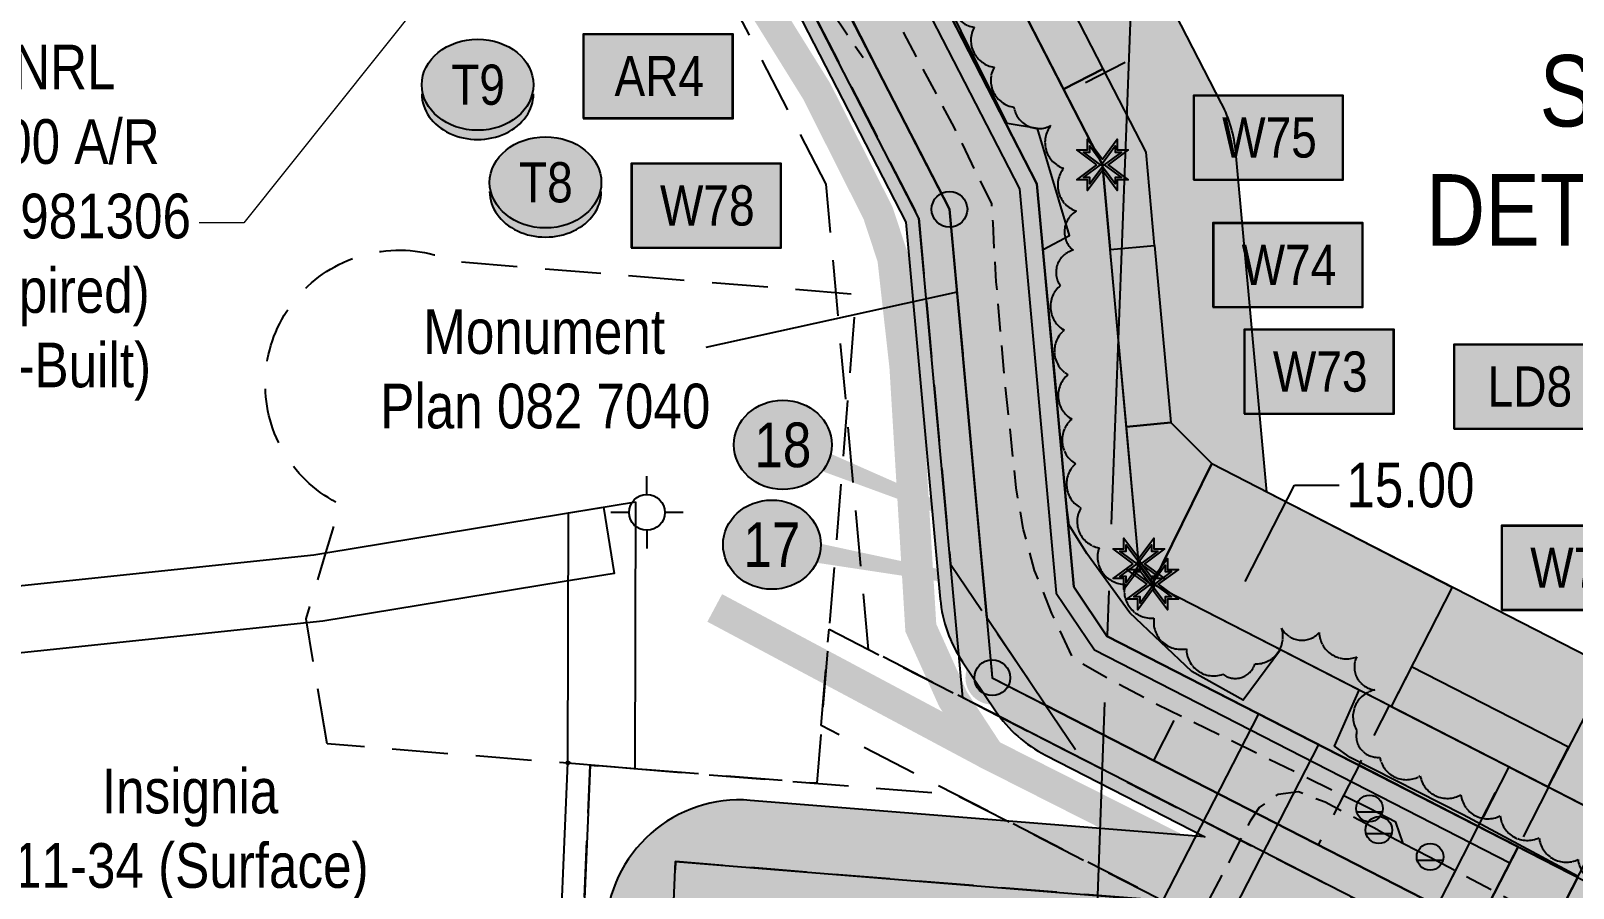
# Model space of a CAD drawing. Extents: x 333858 to 342713, y 6154085 to 6163590.
# Drawn here: x 334690.9 to 335036.1, y 6158433 to 6158624.8 of the extents above; entities that cross this region are included whole.
import ezdxf
from ezdxf.enums import TextEntityAlignment as Align

# ---------------------------------------------------------------- set-up
doc = ezdxf.new("R2010")
doc.units = 0
doc.header["$LTSCALE"] = 5
doc.header["$PDSIZE"] = 0.5
for name, pattern in [('0', [1, 1, 0]), ('foc-ACCESSROAD', [3.75, 2.5, -1.25]), ('foc-MONUMENT-BDYS', [6, 4, -2]), ('foc-QUARTERLINE', [33, 25, -3, 2, -3]), ('UG_PIPE', [1.875, 1.25, -0.625])]:
    doc.linetypes.add(name, pattern=pattern)
doc.layers.get('Defpoints').update_dxf_attribs({"color": 9})
doc.layers.add('AS-PIPE-AG', color=7, linetype='Continuous', true_color=0x7d00fa)
doc.layers.add('P-TEMP-BLUE-H', color=7, linetype='Continuous', true_color=0x99e6ff)
for name, color, linetype in [('AS-PIPE-UG', 44, 'UG_PIPE'), ('AS-ROADS', 254, 'Continuous'), ('AS-SYMBOL', 7, 'Continuous'), ('C-AR', 13, 'foc-ACCESSROAD'), ('C-WS', 13, 'foc-ACCESSROAD'), ('DETAIL-T', 7, 'Continuous'), ('F-AR', 190, 'foc-ACCESSROAD'), ('F-RW', 190, 'Continuous'), ('F-WS', 190, 'foc-ACCESSROAD'), ('F-WS-S', 8, 'Continuous'), ('L-BD', 7, 'Continuous'), ('L-BD1', 253, 'Continuous'), ('L-MON', 1, 'Continuous'), ('L-MON-PLAN', 7, 'foc-MONUMENT-BDYS'), ('L-MON-T', 1, 'Continuous'), ('L-QSEC', 8, 'foc-QUARTERLINE'), ('P-BUFFER-H 30m', 51, 'Continuous'), ('P-CROSSINGS', 250, 'Continuous'), ('P-ELEVATION', 7, 'Continuous'), ('P-PROPOSED', 10, 'Continuous'), ('P-PROPOSED-H', 21, 'Continuous'), ('P-TEMP-BLOCKS', 250, 'Continuous'), ('P-TEMP-BLUE', 146, 'Continuous'), ('P-TXT', 4, 'Continuous'), ('P-WORKAREA', 113, 'Continuous'), ('P-WORKAREA-H', 111, 'Continuous'), ('T-BUSH', 110, '0')]:
    doc.layers.add(name, color=color, linetype=linetype)
doc.layers.add('C-AR-T', color=13, linetype='Continuous', lineweight=9)
doc.layers.add('P-EXISTINGCUT', color=125, linetype='Continuous', plot=False)
doc.layers.add('P-EXISTINGDISPO', color=175, linetype='Continuous', plot=False)
doc.styles.add('80', font='ARIALN.TTF', dxfattribs={"height": 10})
doc.styles.add('80CG', font='ARIALN.TTF', dxfattribs={"height": 10})
doc.styles.add('80L', font='ARIALN.TTF', dxfattribs={"height": 10})
doc.dimstyles.new('Compass 5 000', dxfattribs={"dimscale": 5, "dimtxt": 9, "dimasz": 2, "dimexe": 0.2, "dimexo": 0.0625, "dimgap": 0.5, "dimtad": 0, "dimtih": 1, "dimtoh": 1, "dimzin": 0, "dimdsep": 46, "dimtxsty": '80CG', "dimcen": 0.1, "dimse1": 1, "dimse2": 1, "dimclrd": 256, "dimclrt": 256, "dimaunit": 1, "dimadec": 4, "dimazin": 0, "dimtfac": 0.06, "dimtofl": 0, "dimtmove": 0, "dimatfit": 1, "dimfxl": 0.2, "dimtolj": 1, "dimtzin": 0, "dimlwd": -1, "dimarcsym": 0})

# ---------------------------------------------------------------- blocks, each defined once
blk = doc.blocks.new('RISER')
h = blk.add_hatch(color=255)
h.dxf.hatch_style = 1
edge = h.paths.add_edge_path()
edge.add_arc((0, 0), 0.7, 0, 360)
blk.add_hatch(color=13).paths.add_polyline_path([(0.581, -0.15), (-0.581, -0.15, 0.774597)])
at = {"color": 13}
blk.add_line((-0.581, -0.15), (0.581, -0.15), dxfattribs=at)
blk.add_circle((0, 0), 0.6, dxfattribs=at)
blk = doc.blocks.new('fdia')
at = {"color": 255, "const_width": 1}
blk.add_lwpolyline([(-0.5, 0, 1), (0.5, 0, 1)], format="xyb", close=True, dxfattribs=at)
blk = doc.blocks.new('Fdiaa')
blk.add_blockref('fdia', (0, 0))
blk = doc.blocks.new('fdib')
at = {"color": 1, "const_width": 1.6}
blk.add_lwpolyline([(-0.4, 0, 1), (0.4, 0, 1)], format="xyb", close=True, dxfattribs=at)
at = {"color": 1}
blk.add_circle((0, 0), 0.8, dxfattribs=at)
blk = doc.blocks.new('Fdibb')
blk.add_blockref('fdib', (0, 0))
blk = doc.blocks.new('fdicc')
for name in ['Fdibb', 'Fdiaa']:
    blk.add_blockref(name, (0, 0))
blk = doc.blocks.new('FDI')
blk.add_blockref('fdicc', (0, 0))
blk = doc.blocks.new('*D460')
at = {"layer": 'C-AR-T', "transparency": 16777216}
for p, q in [((334822.1, 6158686.58), (334828.34, 6158694.39)), ((334800.28, 6158659.22), (334738.59, 6158581.9)), ((334738.59, 6158581.9), (334728.59, 6158581.9))]:
    blk.add_line(p, q, dxfattribs=at)
for points in [[(334820.8, 6158687.62), (334823.41, 6158685.54), (334815.87, 6158678.76)], [(334798.97, 6158660.26), (334801.58, 6158658.18), (334806.51, 6158667.04)]]:
    blk.add_solid(points, dxfattribs=at)
at = {"layer": 'Defpoints', "color": 0, "transparency": 16777216}
for p in [(334815.87, 6158678.76), (334820.56, 6158675.01), (334811.21, 6158663.29)]:
    blk.add_point(p, dxfattribs=at)
at = {"layer": 'C-AR-T', "transparency": 16777216, "insert": (334694.28, 6158581.9), "char_height": 10, "attachment_point": 5, "style": '80CG'}
blk.add_mtext('\\A1;CNRL\\P20.00 A/R\\PLOC 981306\\P(Expired)\\P(As-Built)', dxfattribs=at)
blk = doc.blocks.new('Gabd')
for p, q in [((0, 0.808), (0, 1.616)), ((-0.808, 0), (-1.616, 0)), ((1.616, 0), (0.808, 0)), ((0, -0.808), (0, -1.616))]:
    blk.add_line(p, q)
blk.add_circle((0, 0), 0.8)
blk = doc.blocks.new('Temp_Area3')
h = blk.add_hatch(color=111)
h.dxf.hatch_style = 1
h.paths.add_polyline_path([(-16.83, -9.44), (16.33, -9.44), (16.33, 9.05), (-16.83, 9.05)])
at = {"color": 250}
for points in [[(-17.03, -9.64), (16.53, -9.64), (16.53, 9.25), (-17.03, 9.25)], [(-16.93, -9.54), (16.43, -9.54), (16.43, 9.15), (-16.93, 9.15)]]:
    blk.add_lwpolyline(points, close=True, dxfattribs=at)
at = {"color": 250, "style": '80L'}
blk.add_attdef('TEMPORARY', text='', height=9, dxfattribs=at).set_placement((0, -0.15), align=Align.MIDDLE_CENTER)
blk = doc.blocks.new('Temp_Area5')
at = {"true_color": 0x99e6ff}
h = blk.add_hatch(color=141, dxfattribs=at)
h.dxf.hatch_style = 1
h.paths.add_polyline_path([(-16.83, -9.44), (16.33, -9.44), (16.33, 9.05), (-16.83, 9.05)])
at = {"color": 250}
for points in [[(-17.03, -9.64), (16.53, -9.64), (16.53, 9.25), (-17.03, 9.25)], [(-16.93, -9.54), (16.43, -9.54), (16.43, 9.15), (-16.93, 9.15)]]:
    blk.add_lwpolyline(points, close=True, dxfattribs=at)
at = {"color": 250, "style": '80L'}
blk.add_attdef('TEMPORARY', text='', height=9, dxfattribs=at).set_placement((0, -0.15), align=Align.MIDDLE_CENTER)
blk = doc.blocks.new('TEMP')
h = blk.add_hatch(color=255)
h.dxf.hatch_style = 1
h.paths.add_polyline_path([(0, 0.251), (-0.666, 1.152), (-0.666, 0.666), (-1.152, 0.666), (-0.251, 0), (-1.152, -0.666), (-0.666, -0.666), (-0.666, -1.152), (0, -0.251), (0.666, -1.152), (0.666, -0.666), (1.152, -0.666), (0.251, 0), (1.152, 0.666), (0.666, 0.666), (0.666, 1.152)])
h.paths.add_polyline_path([(0.566, 0.849), (0.566, 0.566), (0.849, 0.566), (0.083, 0), (0.849, -0.566), (0.566, -0.566), (0.566, -0.849), (0, -0.083), (-0.566, -0.849), (-0.566, -0.566), (-0.849, -0.566), (-0.083, 0), (-0.849, 0.566), (-0.566, 0.566), (-0.566, 0.849), (0, 0.083)], flags=16)
h = blk.add_hatch(color=1)
h.dxf.hatch_style = 1
h.paths.add_polyline_path([(0, 0.083), (-0.566, 0.849), (-0.566, 0.566), (-0.849, 0.566), (-0.083, 0), (-0.849, -0.566), (-0.566, -0.566), (-0.566, -0.849), (0, -0.083), (0.566, -0.849), (0.566, -0.566), (0.849, -0.566), (0.083, 0), (0.849, 0.566), (0.566, 0.566), (0.566, 0.849)])
at = {"color": 1}
for p, q in [((-0.083, 0), (0.083, 0)), ((0, 0.083), (0, -0.083))]:
    blk.add_line(p, q, dxfattribs=at)
at = {"color": 255, "flags": 128}
blk.add_lwpolyline([(-0.251, 0), (-1.152, 0.666), (-0.666, 0.666), (-0.666, 1.152), (0, 0.251), (0.666, 1.152), (0.666, 0.666), (1.152, 0.666), (0.251, 0), (1.152, -0.666), (0.666, -0.666), (0.666, -1.152), (0, -0.251), (-0.666, -1.152), (-0.666, -0.666), (-1.152, -0.666)], close=True, dxfattribs=at)
at = {"color": 1, "flags": 128}
blk.add_lwpolyline([(-0.083, 0), (-0.849, 0.566), (-0.566, 0.566), (-0.566, 0.849), (0, 0.083), (0.566, 0.849), (0.566, 0.566), (0.849, 0.566), (0.083, 0), (0.849, -0.566), (0.566, -0.566), (0.566, -0.849), (0, -0.083), (-0.566, -0.849), (-0.566, -0.566), (-0.849, -0.566)], close=True, dxfattribs=at)
blk = doc.blocks.new('Well_proximity')
h = blk.add_hatch(color=191)
h.dxf.hatch_style = 1
edge = h.paths.add_edge_path()
edge.add_ellipse((0, 0), major_axis=(-12.5, 0), ratio=0.816297, start_angle=0, end_angle=360)
h = blk.add_hatch(color=250)
h.dxf.hatch_style = 1
edge = h.paths.add_edge_path()
edge.add_ellipse((0, -2.05), major_axis=(-12.5, 0), ratio=0.816297, start_angle=0, end_angle=180)
edge.add_line((12.5, -2.05), (12.5, 0))
edge.add_ellipse((0, 0), major_axis=(-12.5, 0), ratio=0.816297, start_angle=0, end_angle=180, ccw=False)
edge.add_line((-12.5, 0), (-12.5, -2.05))
at = {"color": 250}
blk.add_ellipse((0, 0), major_axis=(-12.5, 0), ratio=0.816297, dxfattribs=at)
blk.add_ellipse((0, -2.05), major_axis=(-12.5, 0), ratio=0.816297, start_param=0, end_param=3.141593, dxfattribs=at)
at = {"color": 250, "style": '80L'}
blk.add_attdef('CROSSING', text='', height=9, dxfattribs=at).set_placement((0.09, 0.02), align=Align.MIDDLE_CENTER)
blk = doc.blocks.new('*U615')
at = {"layer": 'P-ELEVATION'}
h = blk.add_hatch(color=111, dxfattribs=at)
h.dxf.hatch_style = 1
edge = h.paths.add_edge_path()
edge.add_ellipse((0, 0), major_axis=(-10.94, 0), ratio=0.913794, start_angle=0, end_angle=360)
at = {"layer": 'P-ELEVATION', "color": 7, "flags": 128}
blk.add_lwpolyline([(0, 0, 5, 0, 0), (-29.09, -39.55, 0, 0, 0)], format="xyseb", dxfattribs=at)
at = {"layer": 'P-ELEVATION', "color": 7}
blk.add_ellipse((0, 0), major_axis=(-10.94, 0), ratio=0.913794, dxfattribs=at)
at = {"layer": 'P-ELEVATION', "style": '80'}
blk.add_attdef('BEND', text='', height=10, dxfattribs=at).set_placement((0, 0), align=Align.MIDDLE_CENTER)
blk = doc.blocks.new('*U616')
at = {"layer": 'P-ELEVATION'}
h = blk.add_hatch(color=111, dxfattribs=at)
h.dxf.hatch_style = 1
edge = h.paths.add_edge_path()
edge.add_ellipse((0, 0), major_axis=(-10.94, 0), ratio=0.913794, start_angle=0, end_angle=360)
at = {"layer": 'P-ELEVATION', "color": 7, "flags": 128}
blk.add_lwpolyline([(0, 0, 5, 0, 0), (80.09, -14.66, 0, 0, 0)], format="xyseb", dxfattribs=at)
at = {"layer": 'P-ELEVATION', "color": 7}
blk.add_ellipse((0, 0), major_axis=(-10.94, 0), ratio=0.913794, dxfattribs=at)
at = {"layer": 'P-ELEVATION', "style": '80'}
blk.add_attdef('BEND', text='', height=10, dxfattribs=at).set_placement((0, 0), align=Align.MIDDLE_CENTER)
blk = doc.blocks.new('*D654')
at = {"layer": 'Defpoints', "color": 0, "transparency": 16777216}
for p in [(334958.14, 6158492.7), (334963.45, 6158489.98), (334956.61, 6158476.64)]:
    blk.add_point(p, dxfattribs=at)
at = {"layer": 'P-TXT', "transparency": 16777216}
for p, q in [((334962.7, 6158501.6), (334973.74, 6158523.14)), ((334973.74, 6158523.14), (334983.74, 6158523.14)), ((334946.74, 6158470.46), (334942.18, 6158461.56))]:
    blk.add_line(p, q, dxfattribs=at)
for points in [[(334961.22, 6158502.36), (334964.18, 6158500.84), (334958.14, 6158492.7)], [(334945.26, 6158471.22), (334948.22, 6158469.7), (334951.3, 6158479.36)]]:
    blk.add_solid(points, dxfattribs=at)
at = {"layer": 'P-TXT', "transparency": 16777216, "insert": (334999.68, 6158523.14), "char_height": 10, "attachment_point": 5, "style": '80CG'}
blk.add_mtext('\\A1;15.00', dxfattribs=at)
blk = doc.blocks.new('*U660')
at = {"layer": 'P-ELEVATION'}
h = blk.add_hatch(color=111, dxfattribs=at)
h.dxf.hatch_style = 1
edge = h.paths.add_edge_path()
edge.add_ellipse((0, 0), major_axis=(-10.94, 0), ratio=0.913794, start_angle=0, end_angle=360)
at = {"layer": 'P-ELEVATION', "color": 7, "flags": 128}
blk.add_lwpolyline([(0, 0, 5, 0, 0), (72.4, -29.21, 0, 0, 0)], format="xyseb", dxfattribs=at)
at = {"layer": 'P-ELEVATION', "color": 7}
blk.add_ellipse((0, 0), major_axis=(-10.94, 0), ratio=0.913794, dxfattribs=at)
at = {"layer": 'P-ELEVATION', "style": '80'}
blk.add_attdef('BEND', text='', height=10, dxfattribs=at).set_placement((0, 0), align=Align.MIDDLE_CENTER)

msp = doc.modelspace()

# ---------------------------------------------------------------- hatches: boundary and pattern name
at = {"layer": 'P-BUFFER-H 30m'}
h = msp.add_hatch(color=256, dxfattribs=at)
h.dxf.hatch_style = 1
edge = h.paths.add_edge_path()
edge.add_line((336291.873, 6156152.182), (336306.68, 6156157.701))
edge.add_line((336306.68, 6156157.701), (336312.94, 6156154.84))
edge.add_line((336312.94, 6156154.84), (336246.035, 6156006.766))
edge.add_arc((336273.369, 6155994.416), 29.994, 155.685, 245.685)
edge.add_line((336261.018, 6155967.083), (336288.352, 6155954.733))
edge.add_arc((336300.702, 6155982.066), 29.994, 245.685, 335.685)
edge.add_line((336328.036, 6155969.716), (336413.465, 6156158.79))
edge.add_arc((336386.132, 6156171.14), 29.994, 335.685, 425.6898)
edge.add_line((336398.48, 6156198.474), (336345.071, 6156222.601))
edge.add_line((336345.071, 6156222.601), (336320.894, 6156233.648))
edge.add_arc((336308.428, 6156206.367), 29.994, 65.4422, 110.4422)
edge.add_line((336297.953, 6156234.472), (336283.147, 6156228.954))
edge.add_line((336283.147, 6156228.954), (336214.406, 6156260.367))
edge.add_line((336214.406, 6156260.367), (335872.986, 6156443.947))
edge.add_line((335872.986, 6156443.947), (335776.973, 6156503.67))
edge.add_line((335776.973, 6156503.67), (335780.014, 6156582.024))
edge.add_arc((335750.042, 6156583.187), 29.994, 357.77797, 447.77523)
edge.add_line((335751.206, 6156613.158), (335235.017, 6156633.212))
edge.add_line((335235.017, 6156633.212), (334978.169, 6156712.11))
edge.add_line((334978.169, 6156712.11), (334981.407, 6157411.067))
edge.add_arc((334951.413, 6157411.206), 29.994, 359.73464, 426.86087)
edge.add_line((334963.199, 6157438.787), (334837.024, 6157492.708))
edge.add_line((334837.024, 6157492.708), (334842.768, 6157615.147))
edge.add_arc((334812.807, 6157616.553), 29.994, 357.31424, 357.50229)
edge.add_line((334842.772, 6157615.246), (334849.787, 6157776.056))
edge.add_line((334849.787, 6157776.056), (334861.509, 6157786.8))
edge.add_arc((334841.243, 6157808.912), 29.994, 312.5064, 357.5064)
edge.add_line((334871.208, 6157807.607), (334872.43, 6157835.67))
edge.add_arc((334842.465, 6157836.975), 29.994, 357.5064, 363.03)
edge.add_line((334872.417, 6157838.561), (334871.004, 6157865.26))
edge.add_line((334871.004, 6157865.26), (334892.497, 6158374.126))
edge.add_line((334892.497, 6158374.126), (334966.567, 6158368.178))
edge.add_line((334966.567, 6158368.178), (334995.163, 6158353.524))
edge.add_arc((335008.841, 6158380.218), 29.994, 242.86835, 332.86835)
edge.add_line((335035.535, 6158366.54), (335070.643, 6158435.053))
edge.add_arc((335043.949, 6158448.732), 29.994, 332.86835, 422.86835)
edge.add_line((335057.628, 6158475.425), (334967.552, 6158521.582))
edge.add_line((334967.552, 6158521.582), (334960.608, 6158597.583))
edge.add_arc((334930.738, 6158594.854), 29.994, 5.2202, 27.20658)
edge.add_line((334957.414, 6158608.568), (334918.783, 6158683.715))
edge.add_arc((334892.107, 6158670.001), 29.994, 27.20658, 40.9694)
edge.add_line((334914.755, 6158689.667), (334637.352, 6159009.127))
edge.add_line((334637.352, 6159009.127), (334579.079, 6159083.75))
edge.add_line((334579.079, 6159083.75), (334522.094, 6159160.439))
edge.add_line((334522.094, 6159160.439), (334509.043, 6159563.312))
edge.add_arc((334479.065, 6159562.341), 29.994, 1.85535, 14.52271)
edge.add_line((334508.101, 6159569.862), (334488.344, 6159646.132))
edge.add_arc((334459.308, 6159638.61), 29.994, 14.52271, 38.40527)
edge.add_line((334482.813, 6159657.243), (334389.867, 6159774.489))
edge.add_line((334389.867, 6159774.489), (334394.935, 6159818.349))
edge.add_arc((334365.139, 6159821.791), 29.994, 353.4089, 398.40799)
edge.add_line((334388.643, 6159840.426), (334335.707, 6159907.195))
edge.add_arc((334312.203, 6159888.561), 29.994, 38.40799, 128.40799)
edge.add_line((334293.569, 6159912.065), (334281.817, 6159902.748))
edge.add_arc((334300.452, 6159879.244), 29.994, 128.40799, 218.40799)
edge.add_line((334276.948, 6159860.61), (334318.307, 6159808.443))
edge.add_line((334318.307, 6159808.443), (334313.239, 6159764.585))
edge.add_arc((334343.035, 6159761.142), 29.994, 173.4089, 218.40527)
edge.add_line((334319.53, 6159742.509), (334418.141, 6159618.117))
edge.add_line((334418.141, 6159618.117), (334434.259, 6159555.893))
edge.add_line((334434.259, 6159555.893), (334447.604, 6159143.939))
edge.add_arc((334477.582, 6159144.91), 29.994, 181.85535, 216.61423)
edge.add_line((334453.507, 6159127.021), (334519.212, 6159038.595))
edge.add_arc((334543.287, 6159056.484), 29.994, 216.61423, 217.9861)
edge.add_line((334519.647, 6159038.023), (334578.972, 6158962.053))
edge.add_arc((334602.612, 6158980.513), 29.994, 217.9861, 220.96708)
edge.add_line((334579.964, 6158960.848), (334854.609, 6158644.539))
edge.add_line((334854.609, 6158644.539), (334886.729, 6158582.057))
edge.add_line((334886.729, 6158582.057), (334894.441, 6158497.653))
edge.add_arc((334924.31, 6158500.382), 29.994, 185.2202, 213.93434)
edge.add_line((334899.425, 6158483.638), (334906.814, 6158472.655))
edge.add_arc((334931.7, 6158489.399), 29.994, 213.93434, 242.86835)
edge.add_line((334918.021, 6158462.706), (334953.667, 6158444.44))
edge.add_line((334953.667, 6158444.44), (334851.919, 6158452.611))
edge.add_arc((334849.518, 6158422.713), 29.994, 85.40904, 177.5814)
edge.add_line((334819.55, 6158423.979), (334795.995, 6157866.286))
edge.add_arc((334825.962, 6157865.02), 29.994, 177.5814, 183.03)
edge.add_line((334796.01, 6157863.435), (334797.422, 6157836.764))
edge.add_line((334797.422, 6157836.764), (334796.797, 6157822.424))
edge.add_line((334796.797, 6157822.424), (334790.302, 6157816.471))
edge.add_arc((334810.568, 6157794.359), 29.994, 132.5064, 177.49817)
edge.add_line((334780.602, 6157795.669), (334772.855, 6157618.363))
edge.add_line((334772.855, 6157618.363), (334766.517, 6157483.238))
edge.add_arc((334796.478, 6157481.833), 29.994, 177.31424, 212.07805)
edge.add_line((334771.063, 6157465.903), (334784.149, 6157445.025))
edge.add_arc((334809.564, 6157460.954), 29.994, 212.07805, 246.84186)
edge.add_line((334797.768, 6157433.377), (334832.647, 6157418.458))
edge.add_line((334832.647, 6157418.458), (334906.309, 6157386.987))
edge.add_line((334906.309, 6157386.987), (334903.03, 6156679.051))
edge.add_arc((334933.024, 6156678.912), 29.994, 179.73464, 252.92405)
edge.add_line((334924.217, 6156650.24), (335218.603, 6156559.81))
edge.add_arc((335227.411, 6156588.482), 29.994, 252.92405, 267.77523)
edge.add_line((335226.246, 6156558.511), (335703.34, 6156539.976))
edge.add_line((335703.34, 6156539.976), (335701.031, 6156480.444))
edge.add_arc((335731.002, 6156479.281), 29.994, 177.77797, 238.11546)
edge.add_line((335715.159, 6156453.813), (335834.548, 6156379.545))
edge.add_arc((335850.391, 6156405.013), 29.994, 238.11546, 241.73337)
edge.add_line((335836.187, 6156378.596), (336180.178, 6156193.634))
edge.add_arc((336194.383, 6156220.051), 29.994, 241.73337, 245.44053)
edge.add_line((336181.916, 6156192.77), (336250.709, 6156161.333))
edge.add_line((336250.709, 6156161.333), (336268.931, 6156153.006))
edge.add_arc((336281.397, 6156180.287), 29.994, 245.44053, 290.4422)
at = {"layer": 'P-PROPOSED-H'}
h = msp.add_hatch(color=256, dxfattribs=at)
h.dxf.hatch_style = 1
h.paths.add_polyline_path([(336281.397, 6156180.287), (336307.845, 6156190.145), (336326.46, 6156181.639), (336352.622, 6156169.821), (336273.369, 6155994.416), (336300.702, 6155982.066), (336386.132, 6156171.14), (336332.664, 6156195.293), (336308.428, 6156206.367), (336281.981, 6156196.509), (336201.056, 6156233.49), (335857.948, 6156417.978), (335746.326, 6156487.411), (335750.042, 6156583.187), (335229.946, 6156603.392), (334948.073, 6156689.978), (334951.413, 6157411.206), (334816.374, 6157468.914), (334806.612, 6157484.49), (334812.807, 6157616.553), (334820.363, 6157789.774), (334841.243, 6157808.912), (334842.465, 6157836.975), (334840.976, 6157865.1), (334863.844, 6158406.517), (334974.925, 6158397.597), (335008.841, 6158380.218), (335043.949, 6158448.732), (334941.983, 6158500.982), (334938.896, 6158505.569), (334930.738, 6158594.854), (334892.107, 6158670.001), (334614.192, 6158990.051), (334555.218, 6159065.573), (334492.419, 6159150.085), (334479.065, 6159562.341), (334459.308, 6159638.61), (334358.646, 6159765.591), (334365.139, 6159821.791), (334312.203, 6159888.561), (334300.452, 6159879.244), (334349.528, 6159817.342), (334343.035, 6159761.142), (334445.586, 6159631.779), (334464.13, 6159560.192), (334477.582, 6159144.91), (334543.287, 6159056.484), (334602.612, 6158980.513), (334879.63, 6158661.471), (334916.069, 6158590.589), (334924.31, 6158500.382), (334931.7, 6158489.399), (335023.763, 6158442.224), (335002.334, 6158400.404), (334979.105, 6158412.307), (334849.518, 6158422.713), (334825.962, 6157865.02), (334827.45, 6157836.905), (334826.222, 6157808.707), (334810.568, 6157794.359), (334802.819, 6157617.006), (334796.478, 6157481.833), (334809.564, 6157460.954), (334844.443, 6157446.035), (334936.395, 6157406.75), (334933.024, 6156678.912), (335227.411, 6156588.482), (335734.475, 6156568.783), (335731.002, 6156479.281), (335850.391, 6156405.013), (336194.383, 6156220.051), (336263.176, 6156188.614)])
at = {"layer": 'P-TEMP-BLUE-H'}
h = msp.add_hatch(color=256, dxfattribs=at)
h.dxf.hatch_style = 1
h.paths.add_polyline_path([(334909.865, 6158657.325), (334900.974, 6158652.754), (334922.04, 6158611.774), (334930.932, 6158616.345)])
h = msp.add_hatch(color=256, dxfattribs=at)
h.dxf.hatch_style = 1
h.paths.add_polyline_path([(334932.469, 6158575.908), (334942.426, 6158576.818), (334940.518, 6158597.698), (334930.932, 6158616.345), (334922.04, 6158611.774), (334930.738, 6158594.854)])
h = msp.add_hatch(color=256, dxfattribs=at)
h.dxf.hatch_style = 1
h.paths.add_polyline_path([(334936.093, 6158536.242), (334932.469, 6158575.908), (334942.426, 6158576.818), (334946.05, 6158537.152)])
h = msp.add_hatch(color=256, dxfattribs=at)
h.dxf.hatch_style = 1
h.paths.add_polyline_path([(334946.05, 6158537.152), (334955.248, 6158528.04), (334941.983, 6158500.982), (334938.896, 6158505.569), (334936.093, 6158536.242)])
h = msp.add_hatch(color=256, dxfattribs=at)
h.dxf.hatch_style = 1
h.paths.add_polyline_path([(334995.37, 6158473.625), (334941.983, 6158500.982), (334955.248, 6158528.04), (335009.048, 6158500.318)])
h = msp.add_hatch(color=256, dxfattribs=at)
h.dxf.hatch_style = 1
h.paths.add_polyline_path([(335035.076, 6158464.513), (334999.929, 6158482.523), (334995.37, 6158473.625), (335030.516, 6158455.615)])
h = msp.add_hatch(color=256, dxfattribs=at)
h.dxf.hatch_style = 1
h.paths.add_polyline_path([(335043.949, 6158448.732), (335055.348, 6158470.976), (335042.001, 6158477.815), (335030.516, 6158455.615)])
at = {"layer": 'P-WORKAREA-H'}
h = msp.add_hatch(color=256, dxfattribs=at)
h.dxf.hatch_style = 1
h.paths.add_polyline_path([(334887.55, 6158637.317), (334912.157, 6158589.451), (334920.421, 6158498.999), (334928.958, 6158486.311), (335021.939, 6158438.665), (335023.763, 6158442.224), (334931.7, 6158489.399), (334924.31, 6158500.382), (334916.069, 6158590.589), (334891.107, 6158639.146)])

# ---------------------------------------------------------------- linework, layer by layer
at = {"layer": 'AS-PIPE-AG', "flags": 128}
for points in [[(334998.067, 6158442.967), (334996.407, 6158447.747), (334990.513, 6158450.798)], [(334992.48, 6158445.971), (334998.099, 6158442.95), (335003.958, 6158439.973)]]:
    msp.add_lwpolyline(points, dxfattribs=at)
at = {"layer": 'AS-PIPE-UG', "flags": 128}
for points in [[(334990.513, 6158450.798), (334956.886, 6158467.267), (334942.917, 6158474.104), (334932.119, 6158479.806), (334924.163, 6158484.366), (334919.438, 6158494.454), (334915.566, 6158504.066), (334913.112, 6158513.141), (334913.029, 6158513.461), (334911.439, 6158522.574), (334908.902, 6158546.833), (334906.992, 6158568.679), (334906.532, 6158575.947), (334906.288, 6158581.847), (334905.956, 6158586.16), (334901.509, 6158595.169), (334897.64, 6158603.169), (334874.224, 6158646.904), (334810.821, 6158725.069), (334763.925, 6158781.464), (334728.106, 6158821.08), (334696.627, 6158856.897), (334646.928, 6158914.322), (334601.673, 6158965.464), (334601.67, 6158965.459), (334559.764, 6159019.414), (334559.751, 6159019.418), (334545.797, 6159036.758), (334545.749, 6159036.803), (334524.542, 6159064.154), (334482.805, 6159119.999), (334476.529, 6159128.357), (334471.192, 6159135.163), (334467.867, 6159144.564), (334466.428, 6159162.952), (334464.684, 6159215.768), (334462.162, 6159278.362), (334460.158, 6159354.676), (334458.369, 6159410.664), (334456.209, 6159472.964), (334456.215, 6159472.971), (334453.295, 6159531.87), (334452.23, 6159546.187), (334451.579, 6159556.328), (334450.285, 6159566.443), (334445.624, 6159592.235), (334443.453, 6159601.656), (334440.571, 6159612.114), (334437.196, 6159623.892), (334435.398, 6159628.666), (334431.665, 6159633.86), (334419.106, 6159647.964), (334364.005, 6159716.231), (334330.667, 6159758.915), (334270.598, 6159833.8)], [(334840.326, 6158665.031), (334850.558, 6158655.594), (334856.76, 6158648.38), (334864.828, 6158637.083), (334877.164, 6158618.846)], [(334992.48, 6158445.971), (334980.564, 6158452.175), (334974.595, 6158454.523), (334970.076, 6158453.961), (334965.822, 6158450.998), (334963.805, 6158447.971), (334953.385, 6158428.072), (334952.139, 6158424.617), (334949.729, 6158421.911), (334946.215, 6158420.719), (334909.296, 6158424.307), (334882.786, 6158426.217)], [(335003.958, 6158439.973), (335079.421, 6158399.807), (335184.514, 6158344.994)]]:
    msp.add_lwpolyline(points, dxfattribs=at)
at = {"layer": 'AS-ROADS', "const_width": 6.999, "flags": 128}
for points in [[(334437.09, 6159245.989), (334440.384, 6159135.434), (334484.246, 6159068.688), (334498.877, 6159051.8), (334524.198, 6159021.832), (334570.617, 6158956.867), (334632.118, 6158848.41), (334725.406, 6158745.879), (334766.059, 6158704.071), (334827.453, 6158659.428), (334842.627, 6158645.626), (334854.819, 6158630.599), (334866.782, 6158611.35), (334880.549, 6158584.006), (334883.869, 6158573.917), (334886.57, 6158549.625), (334890.098, 6158491.235), (334897.298, 6158475.271), (334905.397, 6158462.904), (334998.689, 6158415.717), (335026.433, 6158401.286), (335065.417, 6158381.934)], [(334905.397, 6158462.904), (334843.975, 6158495.682)]]:
    msp.add_lwpolyline(points, dxfattribs=at)
at = {"layer": 'C-AR'}
msp.add_lwpolyline([(334634.453, 6158861.736), (334745.481, 6158734.917), (334857.443, 6158645.586), (334889.663, 6158582.91), (334896.74, 6158505.453), (334926.162, 6158461.904), (334878.403, 6158486.377), (334868.889, 6158590.52), (334845.575, 6158635.869), (334735.08, 6158724.03), (334621.876, 6158853.334), (334584.293, 6158929.415), (334536.381, 6158994.82), (334509.74, 6159031.184), (334430.817, 6159137.49), (334417.347, 6159553.493), (334402.622, 6159610.396), (334251.996, 6159800.357), (334187.893, 6159881.206), (334159.081, 6159917.542)], dxfattribs=at)
at = {"layer": 'C-AR', "flags": 128}
msp.add_lwpolyline([(335030.602, 6158455.571), (335011.453, 6158418.2), (335002.555, 6158422.759), (335021.705, 6158460.13)], close=True, dxfattribs=at)
at = {"layer": 'C-WS', "flags": 128}
msp.add_lwpolyline([(335014.865, 6158446.783), (334988.172, 6158460.462), (334995.011, 6158473.809), (335021.705, 6158460.13), (335014.865, 6158446.783)], close=True, dxfattribs=at)
at = {"layer": 'DETAIL-T', "flags": 128}
msp.add_lwpolyline([(334944.241, 6158632.824, 4.999, 0, 0.3680674), (334923.404, 6158592.721, 0, 0, 0)], format="xyseb", dxfattribs=at)
at = {"layer": 'F-AR'}
msp.add_lwpolyline([(335687.895, 6156966.518), (335704.852, 6157402.971), (335609.056, 6157738.32), (335289.32, 6158203.265), (335253.74, 6158259.196), (335222.248, 6158287.715), (334867.819, 6158469.333), (334869.555, 6158490.911), (335233.715, 6158304.308), (335269.161, 6158272.208), (335306.162, 6158214.063), (335627.384, 6157746.956), (335724.957, 6157405.389), (335707.877, 6156965.767)], close=True, dxfattribs=at)
at = {"layer": 'F-AR', "flags": 128}
msp.add_lwpolyline([(334762.287, 6157860.677), (334790.725, 6157859.978), (334816.09, 6158460.503), (334897.865, 6158453.936), (334944.288, 6158430.148), (334835.191, 6158438.909), (334809.874, 6157839.505), (334761.773, 6157840.688)], close=True, dxfattribs=at)
at = {"layer": 'F-RW'}
for points in [[(334464.13, 6159560.192), (334477.582, 6159144.91), (334543.287, 6159056.484), (334602.612, 6158980.513), (334879.63, 6158661.471), (334916.069, 6158590.589), (334924.31, 6158500.382), (334931.7, 6158489.399), (335248.795, 6158326.913), (335289.744, 6158289.983), (335339.584, 6158213.128)], [(335311.763, 6158218.339), (335274.559, 6158276.762), (335266.72, 6158283.824), (335237.728, 6158310.115), (334917.99, 6158473.956), (334904.863, 6158493.466), (334896.509, 6158584.901), (334862.981, 6158650.121), (334587.173, 6158967.796), (334527.441, 6159044.241), (334457.799, 6159138.01), (334444.23, 6159557.266)], [(334603.28, 6158940.639), (334640.321, 6158865.658), (334750.335, 6158739.998), (334862.981, 6158650.121), (334896.509, 6158584.901), (334906.088, 6158480.055), (335237.728, 6158310.115), (335274.559, 6158276.762), (335311.948, 6158218.015), (335323.275, 6158201.531), (335373.885, 6158127.928), (335633.801, 6157749.98), (335634.115, 6157748.879), (335641.808, 6157751.077), (335655.541, 6157702.999), (335647.798, 6157700.788), (335660.294, 6157657.072), (335664.423, 6157642.647), (335702.001, 6157511.169), (335728.713, 6157417.723), (335731.995, 6157406.249), (335715.232, 6156974.784)], [(335690.013, 6156505.904), (335724.957, 6157405.389), (335701.164, 6157488.68), (335657.727, 6157640.74), (335653.607, 6157655.163), (335641.118, 6157698.879), (335627.384, 6157746.956), (335365.163, 6158128.257), (335317.495, 6158197.583), (335306.162, 6158214.063), (335269.161, 6158272.208), (335233.715, 6158304.308), (334899.469, 6158475.583), (334889.663, 6158582.91), (334857.443, 6158645.586), (334745.481, 6158734.917), (334634.453, 6158861.736), (334597.151, 6158937.248)]]:
    msp.add_lwpolyline(points, dxfattribs=at)
msp.add_lwpolyline([(334826.277, 6158519.395), (334826.1, 6158459.699), (334816.09, 6158460.503), (334792.553, 6157903.268), (334704.468, 6157838.284), (334695.565, 6157850.353), (334788.2, 6157918.66), (334811.107, 6158460.997), (334811.272, 6158516.937)], close=True, dxfattribs=at)
at = {"layer": 'F-RW', "flags": 128}
msp.add_lwpolyline([(334979.064, 6158465.129), (334953.068, 6158414.398), (334849.518, 6158422.713), (334825.962, 6157865.02), (334827.45, 6157836.905), (334826.222, 6157808.707), (334801.235, 6157809.32), (334681.724, 6157812.251), (334682.092, 6157827.243), (334801.602, 6157824.313), (334811.88, 6157824.06), (334812.436, 6157836.835), (334810.948, 6157864.94), (334835.191, 6158438.909), (334944.288, 6158430.148), (334965.717, 6158471.968)], dxfattribs=at)
at = {"layer": 'F-WS', "flags": 128}
msp.add_lwpolyline([(334988.172, 6158460.462), (334979.053, 6158442.666), (335005.746, 6158428.988), (335014.865, 6158446.783)], close=True, dxfattribs=at)
at = {"layer": 'L-BD'}
msp.add_circle((334811.12, 6158461.02), 0.347, dxfattribs=at)
at = {"layer": 'L-BD1', "flags": 128}
msp.add_lwpolyline([(334935.822, 6158617.767), (334926.93, 6158613.196)], dxfattribs=at)
at = {"layer": 'L-MON-PLAN', "flags": 128}
msp.add_lwpolyline([(334154.542, 6159966.727), (334427.289, 6159622.671), (334444.216, 6159557.326), (334457.799, 6159138.01), (334527.441, 6159044.241), (334750.335, 6158739.998), (334862.981, 6158650.121), (334896.509, 6158584.901), (334906.088, 6158480.055), (335237.728, 6158310.115)], dxfattribs=at)
at = {"layer": 'L-QSEC'}
msp.add_line((334949.767, 6158969.145), (334918.888, 6158145.123), dxfattribs=at)
at = {"layer": 'P-BUFFER-H 30m', "flags": 128}
for points in [[(334871.004, 6157865.26), (334892.497, 6158374.126), (334966.567, 6158368.178), (334995.163, 6158353.524, 0.4142136), (335035.535, 6158366.54), (335070.643, 6158435.053, 0.4142136), (335057.628, 6158475.425), (334967.552, 6158521.582), (334960.608, 6158597.583, 0.0962291), (334957.414, 6158608.568), (334918.783, 6158683.715, 0.0601239), (334914.755, 6158689.667), (334637.352, 6159009.127), (334579.079, 6159083.75), (334522.094, 6159160.439), (334509.043, 6159563.312, 0.0553281)], [(334434.259, 6159555.893), (334447.604, 6159143.939, 0.1528379), (334453.507, 6159127.021), (334519.212, 6159038.595, 0.005986), (334519.647, 6159038.023), (334578.972, 6158962.053, 0.0130077), (334579.964, 6158960.848), (334854.609, 6158644.539), (334886.729, 6158582.057), (334894.441, 6158497.653, 0.1259488), (334899.425, 6158483.638), (334906.814, 6158472.655, 0.1269235), (334918.021, 6158462.706), (334953.667, 6158444.44), (334851.919, 6158452.611, 0.4253627), (334819.55, 6158423.979), (334795.995, 6157866.286, 0.0237785)]]:
    msp.add_lwpolyline(points, format="xyb", dxfattribs=at)
at = {"layer": 'P-EXISTINGCUT', "flags": 128}
msp.add_lwpolyline([(335037.11, 6158435.385), (335037.206, 6158435.572), (335011.452, 6158449.355), (334986.2, 6158462.228), (334982.692, 6158464.76), (334988.186, 6158477.306), (334970.632, 6158486.301), (334962.267, 6158475.066), (334950.721, 6158481.458), (334936.853, 6158494.584), (334927.273, 6158507.845), (334923.334, 6158514.215), (334922.471, 6158520.509), (334924.31, 6158500.382), (334931.7, 6158489.399)], close=True, dxfattribs=at)
at = {"layer": 'P-EXISTINGDISPO', "flags": 128}
msp.add_lwpolyline([(335023.763, 6158442.224), (335037.11, 6158435.385), (335015.681, 6158393.565), (335002.334, 6158400.404), (335023.763, 6158442.224)], dxfattribs=at)
at = {"layer": 'P-TEMP-BLUE', "flags": 128}
for points in [[(334909.865, 6158657.325), (334900.974, 6158652.754), (334922.04, 6158611.774), (334930.932, 6158616.345)], [(334932.469, 6158575.908), (334942.426, 6158576.818), (334940.518, 6158597.698), (334930.932, 6158616.345), (334922.04, 6158611.774), (334930.738, 6158594.854)], [(334936.093, 6158536.242), (334932.469, 6158575.908), (334942.426, 6158576.818), (334946.05, 6158537.152)], [(334946.05, 6158537.152), (334955.248, 6158528.04), (334941.983, 6158500.982), (334938.896, 6158505.569), (334936.093, 6158536.242)], [(334995.37, 6158473.625), (334941.983, 6158500.982), (334955.248, 6158528.04), (335009.048, 6158500.318)], [(335035.076, 6158464.513), (334999.929, 6158482.523), (334995.37, 6158473.625), (335030.516, 6158455.615)], [(335043.949, 6158448.732), (335055.348, 6158470.976), (335042.001, 6158477.815), (335030.516, 6158455.615)]]:
    msp.add_lwpolyline(points, close=True, dxfattribs=at)
msp.add_lwpolyline([(335002.334, 6158400.404), (335023.763, 6158442.224)], dxfattribs=at)
at = {"layer": 'P-WORKAREA', "flags": 128}
msp.add_lwpolyline([(334887.55, 6158637.317), (334912.157, 6158589.451), (334920.421, 6158498.999), (334928.958, 6158486.311), (335021.939, 6158438.665), (335023.763, 6158442.224), (334931.7, 6158489.399), (334924.31, 6158500.382), (334916.069, 6158590.589), (334891.107, 6158639.146)], close=True, dxfattribs=at)
at = {"layer": 'T-BUSH', "flags": 128}
msp.add_lwpolyline([(334752.707, 6158776.579, 0.5205671), (334760.212, 6158783.186, 0.5205671), (334767.716, 6158789.792, 0.5205671), (334775.221, 6158796.398, 0.5205671), (334782.725, 6158803.005, 0.5205671), (334790.548, 6158798.991, 0.5205671), (334797.322, 6158791.637, 0.5205671), (334804.096, 6158784.283, 0.5205671), (334811.476, 6158782.663, 0.5205671), (334819.749, 6158781.114, 0.5205671), (334826.215, 6158773.503, 0.5205671), (334832.478, 6158765.71, 0.5205671), (334838.711, 6158757.892, 0.5205671), (334844.944, 6158750.075, 0.5205671), (334851.177, 6158742.258, 0.5205671), (334857.411, 6158734.441, 0.5205671), (334857.017, 6158726.537, 0.5205671), (334848.885, 6158720.721, 0.5205671), (334843.841, 6158714.379, 0.5205671), (334849.592, 6158706.2, 0.5205671), (334855.343, 6158698.022, 0.5205671), (334861.093, 6158689.843, 0.5205671), (334866.844, 6158681.665, 0.5205671), (334874.225, 6158675.326, 0.5205671), (334883.027, 6158670.586, 0.5205671), (334887.908, 6158661.917, 0.5205671), (334892.512, 6158653.042, 0.5205671), (334893.139, 6158643.559, 0.5205671), (334897.591, 6158634.607, 0.5205671), (334902.043, 6158625.655, 0.5205671), (334906.495, 6158616.703, 0.5205671), (334910.947, 6158607.75, 0.5205671), (334919.209, 6158603.661, 0.5205671), (334922.06, 6158594.078, 0.5205671), (334924.911, 6158584.495, 0.5205671), (334924.174, 6158575.746, 0.5205671), (334921.302, 6158567.808, 0.5205671), (334922.164, 6158557.848, 0.5205671), (334923.027, 6158547.887, 0.5205671), (334923.889, 6158537.926, 0.5205671), (334924.751, 6158527.965, 0.5205671), (334925.91, 6158518.038, 0.5205671), (334929.977, 6158509.109, 0.5205671), (334935.832, 6158501.005, 0.5205671), (334942.276, 6158493.417, 0.5205671), (334949.538, 6158486.544, 0.5205671), (334957.654, 6158480.84, 0.5205671), (334964.859, 6158483.141, 0.5205671), (334970.829, 6158491.16, 0.5205671), (334979.25, 6158490.164, 0.5205671), (334987.657, 6158484.753, 0.5205671), (334991.711, 6158477.33, 0.5205671), (334987.701, 6158468.171, 0.5205671), (334992.804, 6158462.263, 0.5205671), (335001.881, 6158458.071, 0.5205671), (335010.958, 6158453.88, 0.5205671), (335019.757, 6158449.143, 0.5205671), (335028.478, 6158444.254, 0.5205671), (335037.199, 6158439.364, 0.5205671), (335045.92, 6158434.475, 0.5205671), (335054.641, 6158429.586, 0.5205671), (335061.767, 6158432.137, 0.5205671), (335067.718, 6158440.171, 0.5205671), (335073.668, 6158448.205, 0.5205671), (335082.488, 6158447.385, 0.5205671), (335091.537, 6158443.134, 0.5205671), (335100.586, 6158438.883, 0.5205671), (335109.635, 6158434.631, 0.5205671), (335118.684, 6158430.38, 0.5205671), (335127.733, 6158426.129, 0.5205671), (335131.585, 6158419.055, 0.5205671), (335127.194, 6158410.073, 0.5205671), (335122.804, 6158401.091, 0.5205671), (335119.228, 6158393.776, 0.5205671)], format="xyb", dxfattribs=at)

# ---------------------------------------------------------------- block references
at = {"layer": 'AS-SYMBOL'}
for p, xscale, yscale, zscale in [((334990.513, 6158450.798), 5.000000000000085, 5.000000000000085, 5.000000000000085), ((334992.602, 6158445.971), 4.999015300000083, 4.999015300000083, 4.999015300000083), ((335004.082, 6158439.973), 4.999015300000083, 4.999015300000083, 4.999015300000083)]:
    msp.add_blockref('RISER', p, dxfattribs=dict(at, xscale=xscale, yscale=yscale, zscale=zscale))
at = {"layer": 'DETAIL-T', "xscale": 0.99980306, "yscale": 0.99980306, "zscale": 0.99980306}
for name, p, values in [('*U660', (334859.218, 6158532.18), {'BEND': '18'}), ('*U616', (334856.765, 6158509.843), {'BEND': '17'}), ('*U615', (335062.941, 6158485.021), {'BEND': '16'})]:
    msp.add_blockref(name, p, dxfattribs=at).add_auto_attribs(values)
at = {"layer": 'F-WS-S', "xscale": 4.999015300000051, "yscale": 4.999015300000051, "zscale": 4.999015300000051}
msp.add_blockref('Gabd', (334828.799, 6158517.06), dxfattribs=at)
at = {"layer": 'L-MON'}
for name, p, xscale, yscale, zscale in [('TEMP', (334930.738, 6158594.854), 4.999015300000043, 4.999015300000043, 5.000000000000045), ('FDI', (334896.509, 6158584.901), 5.000000000000072, 5.000000000000072, 5.000000000000072), ('TEMP', (334938.896, 6158505.569), 4.99901530000004, 4.99901530000004, 4.99901530000004), ('TEMP', (334941.983, 6158500.982), 4.999015300000043, 4.999015300000043, 5.000000000000045), ('FDI', (334906.088, 6158480.055), 5.000000000000072, 5.000000000000072, 5.000000000000072)]:
    msp.add_blockref(name, p, dxfattribs=dict(at, xscale=xscale, yscale=yscale, zscale=zscale))
at = {"layer": 'P-CROSSINGS', "xscale": 0.9994224711639719, "yscale": 0.9994224711639719, "zscale": 0.9994224711639719}
for p, values in [((334790.911, 6158612.784), {'CROSSING': 'T9'}), ((334806.093, 6158590.934), {'CROSSING': 'T8'})]:
    msp.add_blockref('Well_proximity', p, dxfattribs=at).add_auto_attribs(values)
at = {"layer": 'P-TEMP-BLOCKS', "xscale": 0.99980306, "yscale": 0.99980306, "zscale": 0.99980306}
for name, p, values in [('Temp_Area3', (334831.558, 6158614.886), {'TEMPORARY': 'AR4'}), ('Temp_Area5', (334968.128, 6158601.13), {'TEMPORARY': 'W75'}), ('Temp_Area3', (334842.312, 6158585.917), {'TEMPORARY': 'W78'}), ('Temp_Area5', (334972.496, 6158572.609), {'TEMPORARY': 'W74'}), ('Temp_Area5', (334979.485, 6158548.744), {'TEMPORARY': 'W73'}), ('Temp_Area5', (335026.411, 6158545.399), {'TEMPORARY': 'LD8'}), ('Temp_Area5', (335037.075, 6158504.849), {'TEMPORARY': 'W72'})]:
    msp.add_blockref(name, p, dxfattribs=at).add_auto_attribs(values)

# ---------------------------------------------------------------- texts
at = {"layer": 'F-WS', "insert": (334682.749, 6158459.706), "char_height": 10, "attachment_point": 1, "style": '80L'}
msp.add_mtext_dynamic_manual_height_columns('\\pi24.058;Insignia\\P\\pi4.171;11-34 (Surface)\\P\\pi11.187;MSL 210625', width=86.00921, gutter_width=50, heights=[0], dxfattribs=at)

# ---------------------------------------------------------------- dimensions: what is measured, and where the dimension line sits
at = {"layer": 'P-TXT'}
dim = msp.add_linear_dim(base=(334958.141, 6158492.702), p1=(334956.607, 6158476.636), p2=(334963.447, 6158489.983), angle=62.86835, text='15.00', dimstyle='Compass 5 000', dxfattribs=at)
dim.commit()
dim.dimension.update_dxf_attribs({"geometry": '*D654', "text_midpoint": (334999.677, 6158523.143), "dimtype": 161})

# ---------------------------------------------------------------- next in the draw order: texts
at = {"layer": 'L-MON-T', "insert": (334768.627, 6158562.539), "char_height": 9.99803, "attachment_point": 1, "style": '80L', "bg_fill": 3, "box_fill_scale": 1.2, "bg_fill_color": 256, "bg_fill_transparency": 0}
msp.add_mtext_dynamic_manual_height_columns('\\pi10.117;Monument \\P\\pi0.49711;Plan 082 7040', width=73.42879, gutter_width=50, heights=[0], dxfattribs=at)

# ---------------------------------------------------------------- next in the draw order: linework, layer by layer
at = {"layer": 'F-RW'}
msp.add_lwpolyline([(334008.986, 6158596.256), (334102.279, 6158588.405), (334108.723, 6158587.863), (334120.349, 6158586.885), (334138.578, 6158578.959), (334390.561, 6158469.397), (334754.264, 6158507.6), (334756.97, 6158508.044), (334809.906, 6158516.713), (334819.066, 6158518.214), (334821.491, 6158503.417), (334809.86, 6158501.512), (334756.266, 6158492.733), (334752.651, 6158492.353), (334388.139, 6158454.028), (334137.971, 6158562.86), (334116.628, 6158572.145), (334108.157, 6158572.865), (334008.423, 6158581.317)], dxfattribs=at)
at = {"layer": 'F-WS', "flags": 128}
msp.add_lwpolyline([(334757.22, 6158465.23), (334752.546, 6158493.246), (334756.97, 6158508.044), (334760.192, 6158518.823), (334759.251, 6158519.304), (334758.328, 6158519.818), (334757.424, 6158520.364), (334756.539, 6158520.941), (334755.675, 6158521.549), (334754.833, 6158522.187), (334754.014, 6158522.855), (334753.219, 6158523.55), (334752.449, 6158524.274), (334751.705, 6158525.024), (334750.988, 6158525.8), (334750.299, 6158526.6), (334749.638, 6158527.425), (334749.007, 6158528.272), (334748.406, 6158529.141), (334747.836, 6158530.03), (334747.297, 6158530.939), (334746.791, 6158531.867), (334746.318, 6158532.811), (334745.878, 6158533.772), (334745.473, 6158534.747), (334745.102, 6158535.736), (334744.767, 6158536.738), (334744.466, 6158537.751), (334744.202, 6158538.774), (334743.974, 6158539.805), (334743.782, 6158540.844), (334743.627, 6158541.889), (334743.509, 6158542.939), (334743.427, 6158543.992), (334743.384, 6158545.048), (334743.377, 6158546.104), (334743.407, 6158547.161), (334743.475, 6158548.215), (334743.579, 6158549.266), (334743.721, 6158550.313), (334743.899, 6158551.354), (334744.114, 6158552.389), (334744.366, 6158553.415), (334744.653, 6158554.431), (334744.976, 6158555.437), (334745.334, 6158556.431), (334745.727, 6158557.411), (334746.154, 6158558.378), (334746.615, 6158559.329), (334747.109, 6158560.262), (334747.636, 6158561.178), (334748.195, 6158562.075), (334748.784, 6158562.951), (334749.405, 6158563.806), (334750.055, 6158564.639), (334750.734, 6158565.449), (334751.441, 6158566.233), (334752.175, 6158566.993), (334752.936, 6158567.726), (334753.722, 6158568.432), (334754.532, 6158569.11), (334755.366, 6158569.759), (334756.222, 6158570.378), (334757.099, 6158570.966), (334757.997, 6158571.524), (334758.913, 6158572.049), (334759.848, 6158572.542), (334760.799, 6158573.002), (334761.766, 6158573.427), (334762.747, 6158573.819), (334764.768, 6158574.741), (334766.129, 6158574.876), (334767.187, 6158575.118), (334768.251, 6158575.323), (334769.323, 6158575.488), (334770.4, 6158575.615), (334771.481, 6158575.703), (334772.565, 6158575.751), (334773.649, 6158575.761), (334774.733, 6158575.731), (334775.815, 6158575.663), (334776.894, 6158575.554), (334777.969, 6158575.407), (334779.038, 6158575.222), (334780.099, 6158574.998), (334781.151, 6158574.735), (334782.193, 6158574.435), (334783.224, 6158574.097), (334785.244, 6158573.311), (334875.619, 6158565.915), (334866.81, 6158456.43)], close=True, dxfattribs=at)
at = {"layer": 'P-EXISTINGCUT', "flags": 128}
msp.add_lwpolyline([(334921.123, 6158535.267), (334920.377, 6158544.858), (334917.506, 6158575.889), (334923.374, 6158579.031), (334916.236, 6158603.024), (334909.423, 6158604.113), (334888.833, 6158645.517), (334890.125, 6158651.172), (334881.207, 6158668.363), (334867.391, 6158675.767), (334838.305, 6158717.132), (334846.248, 6158722.813), (334787.273, 6158790.729), (334781.09, 6158797.85), (334769.833, 6158787.939), (334879.597, 6158661.535), (334916.069, 6158590.589)], close=True, dxfattribs=at)
at = {"layer": 'P-PROPOSED', "flags": 128}
for points in [[(334464.13, 6159560.192), (334477.582, 6159144.91), (334543.287, 6159056.484), (334602.612, 6158980.513), (334879.63, 6158661.471), (334916.069, 6158590.589), (334924.31, 6158500.382), (334931.7, 6158489.399), (335023.763, 6158442.224), (335002.334, 6158400.404), (334979.105, 6158412.307), (334849.518, 6158422.713), (334825.962, 6157865.02), (334827.45, 6157836.905), (334826.222, 6157808.707), (334810.568, 6157794.359), (334802.819, 6157617.006), (334796.478, 6157481.833), (334809.564, 6157460.954), (334844.443, 6157446.035), (334936.395, 6157406.75), (334933.024, 6156678.912)], [(334948.073, 6156689.978), (334951.413, 6157411.206), (334816.374, 6157468.914), (334806.612, 6157484.49), (334812.807, 6157616.553), (334820.363, 6157789.774), (334841.243, 6157808.912), (334842.465, 6157836.975), (334840.976, 6157865.1), (334863.844, 6158406.517), (334974.925, 6158397.597), (335008.841, 6158380.218), (335043.949, 6158448.732), (334941.983, 6158500.982), (334938.896, 6158505.569), (334930.738, 6158594.854), (334892.107, 6158670.001), (334614.192, 6158990.051), (334555.218, 6159065.573), (334492.419, 6159150.085), (334479.065, 6159562.341)]]:
    msp.add_lwpolyline(points, dxfattribs=at)

# ---------------------------------------------------------------- next in the draw order: dimensions: what is measured, and where the dimension line sits
at = {"layer": 'C-AR-T'}
dim = msp.add_linear_dim(base=(334815.866, 6158678.759), p1=(334811.206, 6158663.292), p2=(334820.559, 6158675.015), angle=51.41464, text='CNRL\\P20.00 A/R\\PLOC 981306\\P(Expired)\\P(As-Built)', dimstyle='Compass 5 000', dxfattribs=at)
dim.commit()
dim.dimension.update_dxf_attribs({"geometry": '*D460', "text_midpoint": (334694.284, 6158581.901), "dimtype": 161})

# ---------------------------------------------------------------- next in the draw order: leaders
at = {"layer": 'L-MON-T'}
msp.add_leader([(334898.204, 6158566.352), (334842.018, 6158553.999)], dimstyle='Compass 5 000', dxfattribs=at)

# ---------------------------------------------------------------- next in the draw order: texts
at = {"layer": 'DETAIL-T', "color": 3, "insert": (335046.902, 6158598.11), "char_height": 15.9969, "width": 88.75375, "attachment_point": 5, "style": '80CG', "bg_fill": 3, "box_fill_scale": 1.2, "bg_fill_color": 256, "bg_fill_transparency": 0}
msp.add_mtext("SEE \\PDETAIL 'F'", dxfattribs=at)

doc.saveas('drawing.dxf')
